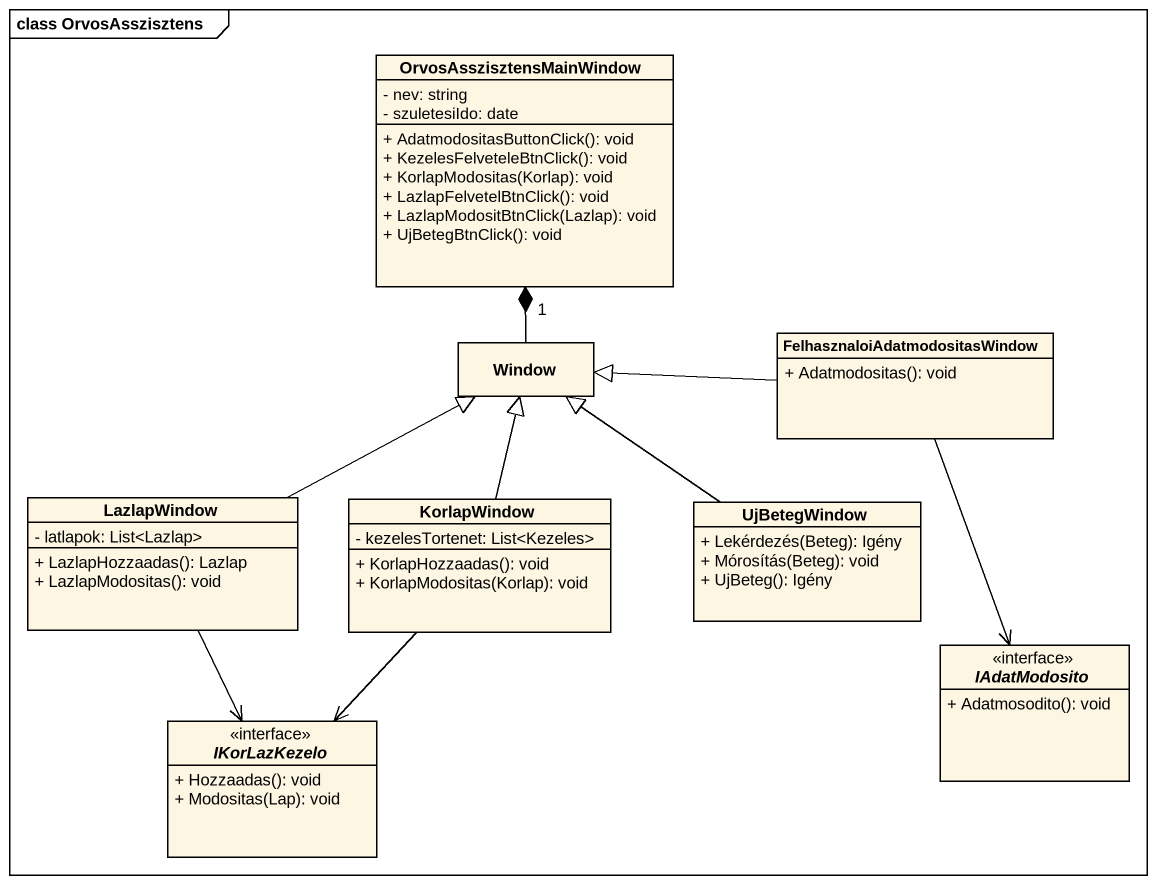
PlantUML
@startuml
mainframe class OrvosAsszisztens
hide circle
hide empty members
skinparam classAttributeIconSize 0
class OrvosAsszisztensMainWindow {
  - nev: string
  - szuletesiIdo: date
  + AdatmodositasButtonClick(): void
  + KezelesFelveteleBtnClick(): void
  + KorlapModositas(Korlap): void
  + LazlapFelvetelBtnClick(): void
  + LazlapModositBtnClick(Lazlap): void
  + UjBetegBtnClick(): void
}
class Window
class "FelhasznaloiAdatmodositasWindow" as FelhasznaloiAdatmodositasWin {
  + Adatmodositas(): void
}
class LazlapWindow {
  - latlapok: List<Lazlap>
  + LazlapHozzaadas(): Lazlap
  + LazlapModositas(): void
}
class KorlapWindow {
  - kezelesTortenet: List<Kezeles>
  + KorlapHozzaadas(): void
  + KorlapModositas(Korlap): void
}
class UjBetegWindow {
  + Lekérdezés(Beteg): Igény
  + Mórosítás(Beteg): void
  + UjBeteg(): Igény
}
interface IAdatModosito <<interface>> {
  + Adatmosodito(): void
}
interface IKorLazKezelo <<interface>> {
  + Hozzaadas(): void
  + Modositas(Lap): void
}
Window -up-* "1" OrvosAsszisztensMainWindow
FelhasznaloiAdatmodositasWin -left-|> Window
FelhasznaloiAdatmodositasWin --> IAdatModosito
LazlapWindow -right-|> Window
LazlapWindow --> IKorLazKezelo
KorlapWindow -up-|> Window
KorlapWindow --> IKorLazKezelo
UjBetegWindow -up-|> Window
@enduml
